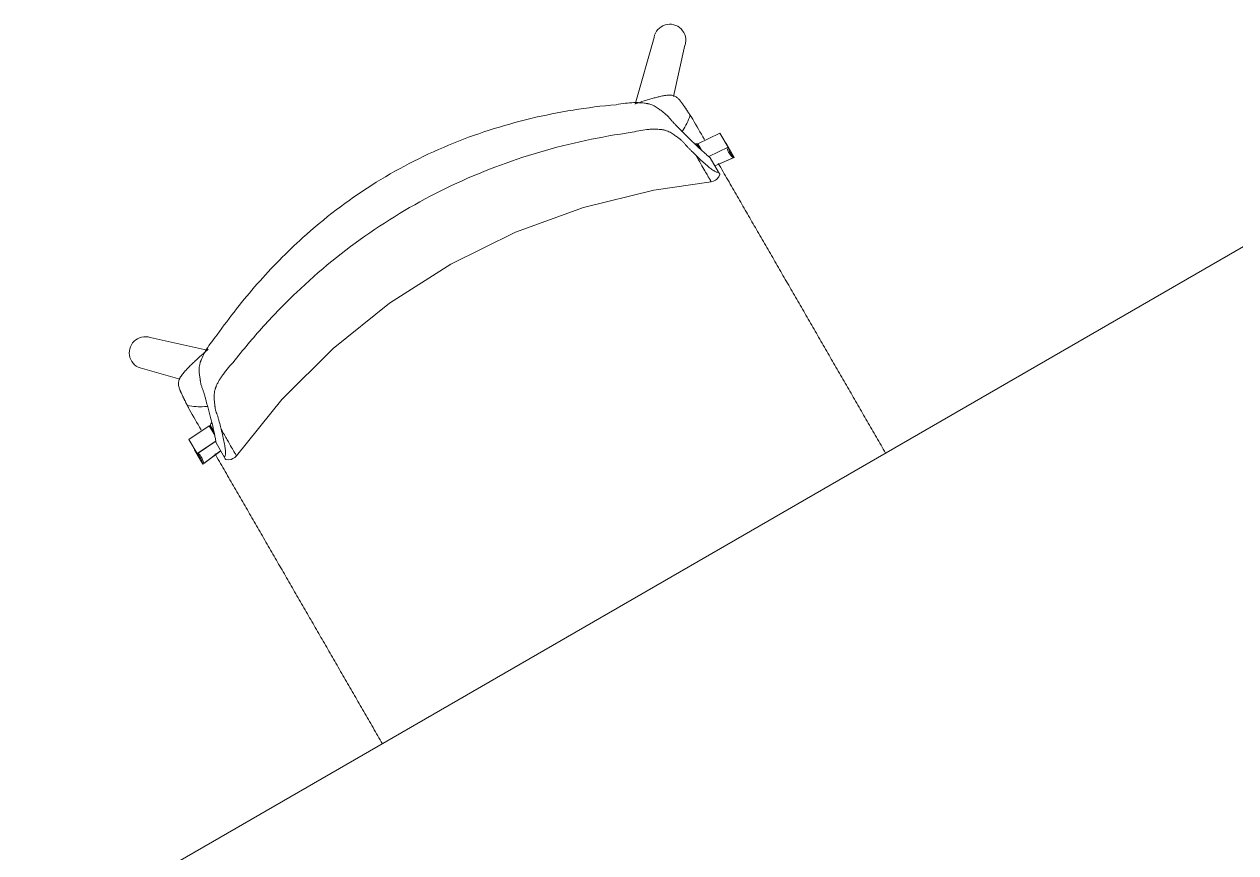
# Model space of a CAD drawing. Header units: millimetres. Extents: x 79795 to 317870, y -36033 to 97293.
# Drawn here: x 206991 to 207981, y 21748 to 22425 of the extents above; entities that cross this region are included whole.
import ezdxf

# ---------------------------------------------------------------- set-up
doc = ezdxf.new("R2010")
doc.units = ezdxf.units.MM
doc.header["$MEASUREMENT"] = 0
doc.layers.add('I-FURN', color=8, linetype='CONTINUOUS', lineweight=9)

msp = doc.modelspace()

# ---------------------------------------------------------------- linework, layer by layer
at = {"layer": 'I-FURN'}
for p, q in [((207505.79, 22414.57), (207490.3, 22360.09)), ((207521.77, 22366.35), (207531.1, 22408.16)), ((207541.64, 22327.49), (207559.56, 22336.26)), ((207559.56, 22336.26), (207566.23, 22324.72)), ((207542.31, 22324.43), (207540.81, 22327.04)), ((207544.6, 22322.38), (207541.64, 22327.49)), ((207566.23, 22324.72), (207550.6, 22317.07)), ((207571.37, 22316.46), (207564.71, 22328.01)), ((207551.77, 22316.07), (207558.58, 22304.26)), ((207555.47, 22309.66), (207571.37, 22316.46)), ((207555.51, 22309.59), (207570.53, 22316.01)), ((207505.72, 22289.74), (207552.51, 22296.55)), ((207552.51, 22296.55), (207554.34, 22297.02)), ((207554.34, 22297.02), (207556.03, 22297.87)), ((207556.03, 22297.87), (207557.22, 22298.79)), ((207557.22, 22298.79), (207558.69, 22300.53)), ((207558.69, 22300.53), (207559.62, 22302.47)), ((207448.32, 22275.57), (207505.72, 22289.74)), ((207392.78, 22255.27), (207448.32, 22275.57)), ((207339.75, 22229.09), (207392.78, 22255.27)), ((207987.32, 22243.58), (206991.42, 21668.56)), ((207289.87, 22197.33), (207339.75, 22229.09)), ((207243.73, 22160.38), (207289.87, 22197.33)), ((207140.85, 22158.92), (207094.33, 22169.28)), ((207201.85, 22118.66), (207243.73, 22160.38)), ((207087.92, 22143.97), (207118.46, 22135.3)), ((207164.73, 22072.67), (207201.85, 22118.66)), ((207125.98, 22085.97), (207142.54, 22097.1)), ((207142.54, 22097.1), (207146.96, 22089.44)), ((207143.37, 22097.55), (207146.33, 22092.44)), ((207132.65, 22074.42), (207125.98, 22085.97)), ((207130.56, 22077.39), (207137.22, 22065.84)), ((207147.9, 22084.68), (207132.65, 22074.42)), ((207147.92, 22084.58), (207133.48, 22074.87)), ((207137.22, 22065.84), (207151.83, 22076.79)), ((207138.06, 22066.29), (207151.9, 22076.67)), ((207148.2, 22083.07), (207155.02, 22071.27)), ((207158.2, 22069.31), (207156.06, 22069.47)), ((207160.44, 22069.71), (207158.2, 22069.31)), ((207161.84, 22070.28), (207160.44, 22069.71)), ((207163.41, 22071.32), (207161.84, 22070.28)), ((207164.73, 22072.67), (207163.41, 22071.32))]:
    msp.add_line(p, q, dxfattribs=at)
for centre, start, end in [((207518.66, 22412.21), 341.96621, 169.58244), ((207090.28, 22156.84), 71.98964, 259.60587)]:
    msp.add_arc(centre, 13.09, start, end, dxfattribs=at)
for centre, start_param, end_param in [((207582.12, 22328.93), 6.026179, 6.605675), ((207582.96, 22329.38), 6.026179, 6.605675), ((207113.57, 22073.81), 2.819103, 2.902745), ((207120.24, 22062.26), 2.819103, 3.398599), ((207121.08, 22062.71), 2.819103, 3.398599)]:
    msp.add_ellipse(centre, major_axis=(-15.06, -8.7), ratio=0.978487, start_param=start_param, end_param=end_param, dxfattribs=at)
for points, knots in [([(207490.59, 22360.33), (207492.86, 22361.06), (207496.52, 22362.24), (207500.86, 22363.56), (207503.3, 22364.28), (207505.12, 22364.8), (207506.79, 22365.26), (207508.34, 22365.67), (207509.95, 22366.07), (207511.71, 22366.47), (207513.56, 22366.84), (207515.34, 22367.13), (207516.77, 22367.28), (207517.87, 22367.34), (207518.66, 22367.34), (207519.47, 22367.3), (207520.56, 22367.18), (207521.85, 22366.87), (207523.22, 22366.3), (207524.37, 22365.56), (207525.36, 22364.71), (207526.32, 22363.71), (207527.11, 22362.78), (207527.66, 22362.08), (207527.97, 22361.67), (207528.21, 22361.35), (207528.45, 22361.04), (207528.76, 22360.62), (207529.28, 22359.9), (207530, 22358.89), (207530.69, 22357.88), (207531.26, 22357.04), (207531.71, 22356.38), (207532.17, 22355.69), (207532.78, 22354.77), (207533.85, 22353.15), (207534.76, 22351.76), (207535.35, 22350.85)], [0, 0, 0, 0, 0.125, 0.1875, 0.21875, 0.25, 0.28125, 0.3125, 0.34375, 0.375, 0.40625, 0.4375, 0.46875, 0.484375, 0.5, 0.515625, 0.53125, 0.5625, 0.59375, 0.625, 0.65625, 0.6875, 0.71875, 0.734375, 0.742188, 0.75, 0.757812, 0.765625, 0.78125, 0.8125, 0.84375, 0.859375, 0.875, 0.890625, 0.90625, 0.9375, 1, 1, 1, 1]), ([(207149, 22171.41), (207159.18, 22185.92), (207181.04, 22213.74), (207222.44, 22255.87), (207274.07, 22295.49), (207337.1, 22328.24), (207393.41, 22346.32), (207439.71, 22355.57), (207463.1, 22358.51), (207474.87, 22359.55)], [-1, -1, -1, -1, -0.863636, -0.727273, -0.545455, -0.363636, -0.181818, -0.090909, 0, 0, 0, 0]), ([(207474.87, 22359.55), (207477.5, 22360.04), (207482.51, 22360.8), (207488.17, 22361.21), (207492.33, 22361.24), (207495.26, 22361.1), (207497.55, 22360.88), (207499.07, 22360.65), (207499.92, 22360.51), (207500.54, 22360.4), (207501.15, 22360.27), (207501.94, 22360.08), (207503.25, 22359.7), (207504.97, 22359.05), (207506.81, 22358.12), (207508.46, 22357.1), (207509.97, 22356.01), (207511.37, 22354.92), (207512.48, 22354.02), (207513.25, 22353.41), (207513.69, 22353.08), (207514.02, 22352.83), (207514.35, 22352.59), (207514.77, 22352.26), (207515.46, 22351.68), (207516.37, 22350.85), (207517.33, 22349.85), (207518.51, 22348.52), (207519.6, 22347.19), (207520.71, 22345.88), (207521.61, 22344.92), (207522.54, 22343.97), (207523.77, 22342.71), (207525.91, 22340.56), (207528.86, 22337.6), (207532.14, 22334.3), (207535.25, 22331.2), (207538.26, 22328.23), (207541.09, 22325.51), (207543.71, 22323.09), (207545.32, 22321.68), (207546.09, 22321.04)], [0, 0, 0, 0, 0.035714, 0.071429, 0.089286, 0.107143, 0.125, 0.133929, 0.138393, 0.142857, 0.147321, 0.151786, 0.160714, 0.178571, 0.196429, 0.214286, 0.232143, 0.25, 0.267857, 0.276786, 0.28125, 0.285714, 0.290179, 0.294643, 0.303571, 0.321429, 0.339286, 0.357143, 0.392857, 0.410714, 0.428571, 0.446429, 0.464286, 0.5, 0.571429, 0.642857, 0.714286, 0.785714, 0.857143, 0.928571, 1, 1, 1, 1]), ([(207528.56, 22337.3), (207528.79, 22337.64), (207530.23, 22339.83), (207532.65, 22344.17), (207534.52, 22348.53), (207535.35, 22350.85)], [0.93933321, 0.93933321, 0.93933321, 0.93933321, 0.94444444, 0.97222222, 1, 1, 1, 1]), ([(207487.9, 22336.97), (207475.13, 22335.21), (207449.79, 22330.76), (207399.83, 22318.14), (207339.48, 22295.25), (207272.37, 22256.5), (207222.38, 22215.68), (207186.46, 22178.72), (207169.94, 22159.01), (207162.04, 22148.83)], [-1, -1, -1, -1, -0.9, -0.8, -0.6, -0.4, -0.2, -0.1, 0, 0, 0, 0]), ([(207540.04, 22318.16), (207538.87, 22319.29), (207537.11, 22321.01), (207535.06, 22323.04), (207533.9, 22324.21), (207533.02, 22325.09), (207532.19, 22325.96), (207531.21, 22327.11), (207530.29, 22328.25), (207529.28, 22329.39), (207528.43, 22330.24), (207527.6, 22330.96), (207526.95, 22331.46), (207526.55, 22331.75), (207526.24, 22331.97), (207525.92, 22332.2), (207525.49, 22332.5), (207524.73, 22333.06), (207523.61, 22333.91), (207522.17, 22334.97), (207520.61, 22336.02), (207518.91, 22337.01), (207517.03, 22337.9), (207515.3, 22338.51), (207514, 22338.84), (207513.22, 22338.99), (207512.62, 22339.09), (207512.01, 22339.18), (207511.19, 22339.29), (207509.7, 22339.44), (207507.47, 22339.56), (207504.63, 22339.55), (207500.62, 22339.32), (207495.19, 22338.62), (207490.41, 22337.6), (207487.9, 22336.97)], [0, 0, 0, 0, 0.125, 0.1875, 0.21875, 0.25, 0.28125, 0.3125, 0.375, 0.40625, 0.4375, 0.46875, 0.484375, 0.492188, 0.5, 0.507812, 0.515625, 0.53125, 0.5625, 0.59375, 0.625, 0.65625, 0.6875, 0.71875, 0.734375, 0.742188, 0.75, 0.757812, 0.765625, 0.78125, 0.8125, 0.84375, 0.875, 0.9375, 1, 1, 1, 1]), ([(207541.67, 22327.46), (207541.22, 22327.52), (207540.32, 22327.62), (207539.36, 22327.7), (207538.88, 22327.73)], [-0.8741323, -0.8741323, -0.8741323, -0.8741323, -0.6666667, -0.4718724, -0.4718724, -0.4718724, -0.4718724]), ([(207540.04, 22318.16), (207541.54, 22315.56), (207544.22, 22310.91), (207547.42, 22305.38), (207549.79, 22301.26), (207551.12, 22298.97), (207551.83, 22297.73), (207552.2, 22297.09), (207552.44, 22296.67), (207552.51, 22296.55), (207552.51, 22296.55)], [0, 0, 0, 0, 0.1111111, 0.2222222, 0.3333333, 0.4444444, 0.5, 0.5555556, 0.6111111, 0.6625707, 0.6625707, 0.6625707, 0.6625707]), ([(207558.25, 22311.6), (207558.6, 22311), (207560.23, 22308.18), (207563.15, 22303.11), (207567.05, 22296.35), (207570.92, 22289.66), (207575.97, 22280.91), (207582.15, 22270.2), (207588.27, 22259.6), (207593.23, 22251.02), (207597.01, 22244.46), (207600.83, 22237.86), (207605.84, 22229.17), (207612.07, 22218.39), (207619.51, 22205.5), (207627.08, 22192.39), (207634.66, 22179.25), (207642.14, 22166.29), (207648.4, 22155.46), (207653.44, 22146.73), (207657.26, 22140.11), (207661.07, 22133.51), (207666.1, 22124.81), (207672.32, 22114.03), (207678.56, 22103.22), (207683.6, 22094.49), (207687.42, 22087.88), (207691.22, 22081.29), (207693.77, 22076.87), (207695.07, 22074.63), (207695.12, 22074.53)], [-0.8977274, -0.8977274, -0.8977274, -0.8977274, -0.8928571, -0.875, -0.8571429, -0.8392857, -0.8214286, -0.7857143, -0.75, -0.7321429, -0.7142857, -0.6964286, -0.6785714, -0.6428571, -0.6071429, -0.5714286, -0.5357143, -0.5, -0.4642857, -0.4464286, -0.4285714, -0.4107143, -0.3928571, -0.3571429, -0.3214286, -0.3035714, -0.2857143, -0.2678571, -0.25, -0.2492433, -0.2492433, -0.2492433, -0.2492433]), ([(207146.74, 22090.47), (207146.39, 22092.45), (207145.68, 22095.77), (207144.43, 22100.85), (207143.36, 22104.95), (207142.23, 22109.19), (207141.01, 22113.67), (207139.93, 22117.71), (207139.01, 22121.05), (207138.43, 22123.19), (207137.91, 22124.87), (207137.34, 22126.49), (207136.73, 22128.09), (207136.16, 22129.78), (207135.78, 22131.12), (207135.51, 22132.32), (207135.36, 22133.21), (207135.29, 22133.74), (207135.24, 22134.14), (207135.19, 22134.55), (207135.12, 22135.1), (207134.98, 22136.07), (207134.76, 22137.48), (207134.51, 22139.24), (207134.33, 22141.09), (207134.27, 22143.03), (207134.38, 22145.09), (207134.67, 22146.91), (207135, 22148.23), (207135.23, 22149.01), (207135.43, 22149.6), (207135.64, 22150.19), (207135.94, 22151), (207136.51, 22152.42), (207137.45, 22154.52), (207138.81, 22157.13), (207140.9, 22160.72), (207144.09, 22165.41), (207147.26, 22169.38), (207149, 22171.41)], [0, 0, 0, 0, 0.142857, 0.214286, 0.285714, 0.357143, 0.428571, 0.5, 0.535714, 0.571429, 0.589286, 0.607143, 0.642857, 0.660714, 0.678571, 0.696429, 0.705357, 0.709821, 0.714286, 0.71875, 0.723214, 0.732143, 0.75, 0.767857, 0.785714, 0.803571, 0.821429, 0.839286, 0.848214, 0.852679, 0.857143, 0.861607, 0.866071, 0.875, 0.892857, 0.910714, 0.928571, 0.964286, 1, 1, 1, 1]), ([(207124.64, 22113.73), (207124.15, 22114.69), (207123.4, 22116.18), (207122.53, 22117.92), (207122.04, 22118.91), (207121.68, 22119.65), (207121.33, 22120.37), (207120.89, 22121.28), (207120.36, 22122.38), (207119.84, 22123.51), (207119.48, 22124.32), (207119.27, 22124.8), (207119.11, 22125.16), (207118.96, 22125.52), (207118.76, 22126), (207118.44, 22126.83), (207118.02, 22127.98), (207117.64, 22129.31), (207117.4, 22130.59), (207117.33, 22131.96), (207117.52, 22133.43), (207117.9, 22134.7), (207118.34, 22135.71), (207118.71, 22136.42), (207119.11, 22137.11), (207119.71, 22138.04), (207120.55, 22139.2), (207121.69, 22140.6), (207122.93, 22142.01), (207124.17, 22143.33), (207125.32, 22144.52), (207126.45, 22145.67), (207127.68, 22146.88), (207129.04, 22148.2), (207130.88, 22149.95), (207134.2, 22153.05), (207137.05, 22155.64), (207138.82, 22157.23)], [0, 0, 0, 0, 0.0625, 0.09375, 0.109375, 0.125, 0.140625, 0.15625, 0.1875, 0.21875, 0.234375, 0.242188, 0.25, 0.257812, 0.265625, 0.28125, 0.3125, 0.34375, 0.375, 0.40625, 0.4375, 0.46875, 0.484375, 0.5, 0.515625, 0.53125, 0.5625, 0.59375, 0.625, 0.65625, 0.6875, 0.71875, 0.75, 0.78125, 0.8125, 0.875, 1, 1, 1, 1]), ([(207162.04, 22148.83), (207160.24, 22146.98), (207156.96, 22143.35), (207153.64, 22138.99), (207151.44, 22135.63), (207150.01, 22133.18), (207149, 22131.19), (207148.39, 22129.82), (207148.06, 22129.06), (207147.84, 22128.48), (207147.62, 22127.92), (207147.37, 22127.17), (207147, 22125.87), (207146.66, 22124.07), (207146.5, 22122), (207146.51, 22120.03), (207146.64, 22118.15), (207146.83, 22116.38), (207147.01, 22114.98), (207147.11, 22114.05), (207147.16, 22113.52), (207147.19, 22113.13), (207147.23, 22112.75), (207147.28, 22112.26), (207147.39, 22111.44), (207147.6, 22110.37), (207147.91, 22109.2), (207148.39, 22107.76), (207148.92, 22106.4), (207149.42, 22104.97), (207149.77, 22103.82), (207150.09, 22102.62), (207150.52, 22101.03), (207151.26, 22098.23), (207151.86, 22095.86), (207152.26, 22094.28)], [0, 0, 0, 0, 0.0625, 0.125, 0.15625, 0.1875, 0.21875, 0.234375, 0.242188, 0.25, 0.257812, 0.265625, 0.28125, 0.3125, 0.34375, 0.375, 0.40625, 0.4375, 0.46875, 0.484375, 0.492188, 0.5, 0.507812, 0.515625, 0.53125, 0.5625, 0.59375, 0.625, 0.6875, 0.71875, 0.75, 0.78125, 0.8125, 0.875, 1, 1, 1, 1]), ([(207124.64, 22113.73), (207127.06, 22113.29), (207131.78, 22112.73), (207137.26, 22112.64), (207140.36, 22112.87), (207141.26, 22112.96)], [0, 0, 0, 0, 0.02777778, 0.05555556, 0.06696683, 0.06696683, 0.06696683, 0.06696683]), ([(207144.56, 22100.07), (207144.34, 22099.64), (207143.91, 22098.74), (207143.57, 22097.91), (207143.39, 22097.48)], [-0.5281276, -0.5281276, -0.5281276, -0.5281276, -0.3333333, -0.1189454, -0.1189454, -0.1189454, -0.1189454]), ([(207164.73, 22072.67), (207164.73, 22072.67), (207164.66, 22072.79), (207164.4, 22073.24), (207163.95, 22074.02), (207162.95, 22075.75), (207161, 22079.13), (207157.4, 22085.37), (207154.14, 22091.03), (207152.26, 22094.28)], [0.3374293, 0.3374293, 0.3374293, 0.3374293, 0.3888889, 0.4444444, 0.5138889, 0.5833333, 0.7222222, 0.8611111, 1, 1, 1, 1]), ([(207284.08, 21837.17), (207284.05, 21837.21), (207281.52, 21841.59), (207276.42, 21850.43), (207268.74, 21863.72), (207261.19, 21876.81), (207254.9, 21887.7), (207249.85, 21896.45), (207246.02, 21903.07), (207242.21, 21909.68), (207237.2, 21918.35), (207231.01, 21929.07), (207224.84, 21939.76), (207219.87, 21948.38), (207216.08, 21954.93), (207212.29, 21961.5), (207207.29, 21970.15), (207201.08, 21980.91), (207194.84, 21991.72), (207189.8, 22000.46), (207185.96, 22007.11), (207182.12, 22013.75), (207177.09, 22022.47), (207170.84, 22033.29), (207163.31, 22046.33), (207155.6, 22059.7), (207150.22, 22069.01), (207147.44, 22073.83), (207147.21, 22074.23)], [-0.7503695, -0.7503695, -0.7503695, -0.7503695, -0.75, -0.7142857, -0.6785714, -0.6428571, -0.6071429, -0.5892857, -0.5714286, -0.5535714, -0.5357143, -0.5, -0.4642857, -0.4464286, -0.4285714, -0.4107143, -0.3928571, -0.3571429, -0.3214286, -0.3035714, -0.2857143, -0.2678571, -0.25, -0.2142857, -0.1785714, -0.1428571, -0.1071429, -0.103964, -0.103964, -0.103964, -0.103964])]:
    msp.add_open_spline(points, degree=3, knots=knots, dxfattribs=at)
for points in [[(207535.35, 22350.85), (207535.7, 22350.32), (207536.4, 22349.24), (207537.1, 22348.16), (207537.45, 22347.62)], [(207537.45, 22347.62), (207540.53, 22342.3), (207543.69, 22336.83), (207546.94, 22331.19)], [(207558.58, 22304.26), (207558.12, 22304.21), (207556.97, 22304.37), (207554.61, 22305.47), (207551.7, 22307.56), (207548.28, 22310.44), (207544.37, 22313.91), (207541.52, 22316.67), (207540.04, 22318.16)], [(207546.09, 22321.04), (207547.1, 22320.1), (207549.06, 22318.37), (207550.89, 22316.82), (207551.77, 22316.07)], [(207559.23, 22303.14), (207559.42, 22302.82), (207559.65, 22302.41), (207559.6, 22302.5), (207559.27, 22303.07), (207558.86, 22303.78), (207558.58, 22304.26)], [(207141.64, 22159.66), (207140.7, 22158.85), (207139.76, 22158.04), (207138.82, 22157.23)], [(207138.82, 22157.23), (207139.74, 22158.03), (207140.67, 22158.83), (207141.6, 22159.63)], [(207126.39, 22110.29), (207126.09, 22110.87), (207125.51, 22112.01), (207124.93, 22113.16), (207124.64, 22113.73)], [(207135.84, 22093.91), (207132.59, 22099.55), (207129.44, 22105), (207126.39, 22110.29)], [(207148.2, 22083.07), (207147.99, 22084.21), (207147.57, 22086.57), (207147.04, 22089.13), (207146.74, 22090.47)], [(207152.26, 22094.28), (207152.81, 22092.25), (207153.77, 22088.4), (207154.82, 22083.28), (207155.61, 22078.87), (207155.96, 22075.31), (207155.73, 22072.72), (207155.3, 22071.64), (207155.02, 22071.27)], [(207155.02, 22071.27), (207155.3, 22070.78), (207155.71, 22070.07), (207156.04, 22069.5), (207156.09, 22069.41), (207155.86, 22069.81), (207155.67, 22070.14)]]:
    msp.add_open_spline(points, degree=3, dxfattribs=at)

doc.saveas('drawing.dxf')
